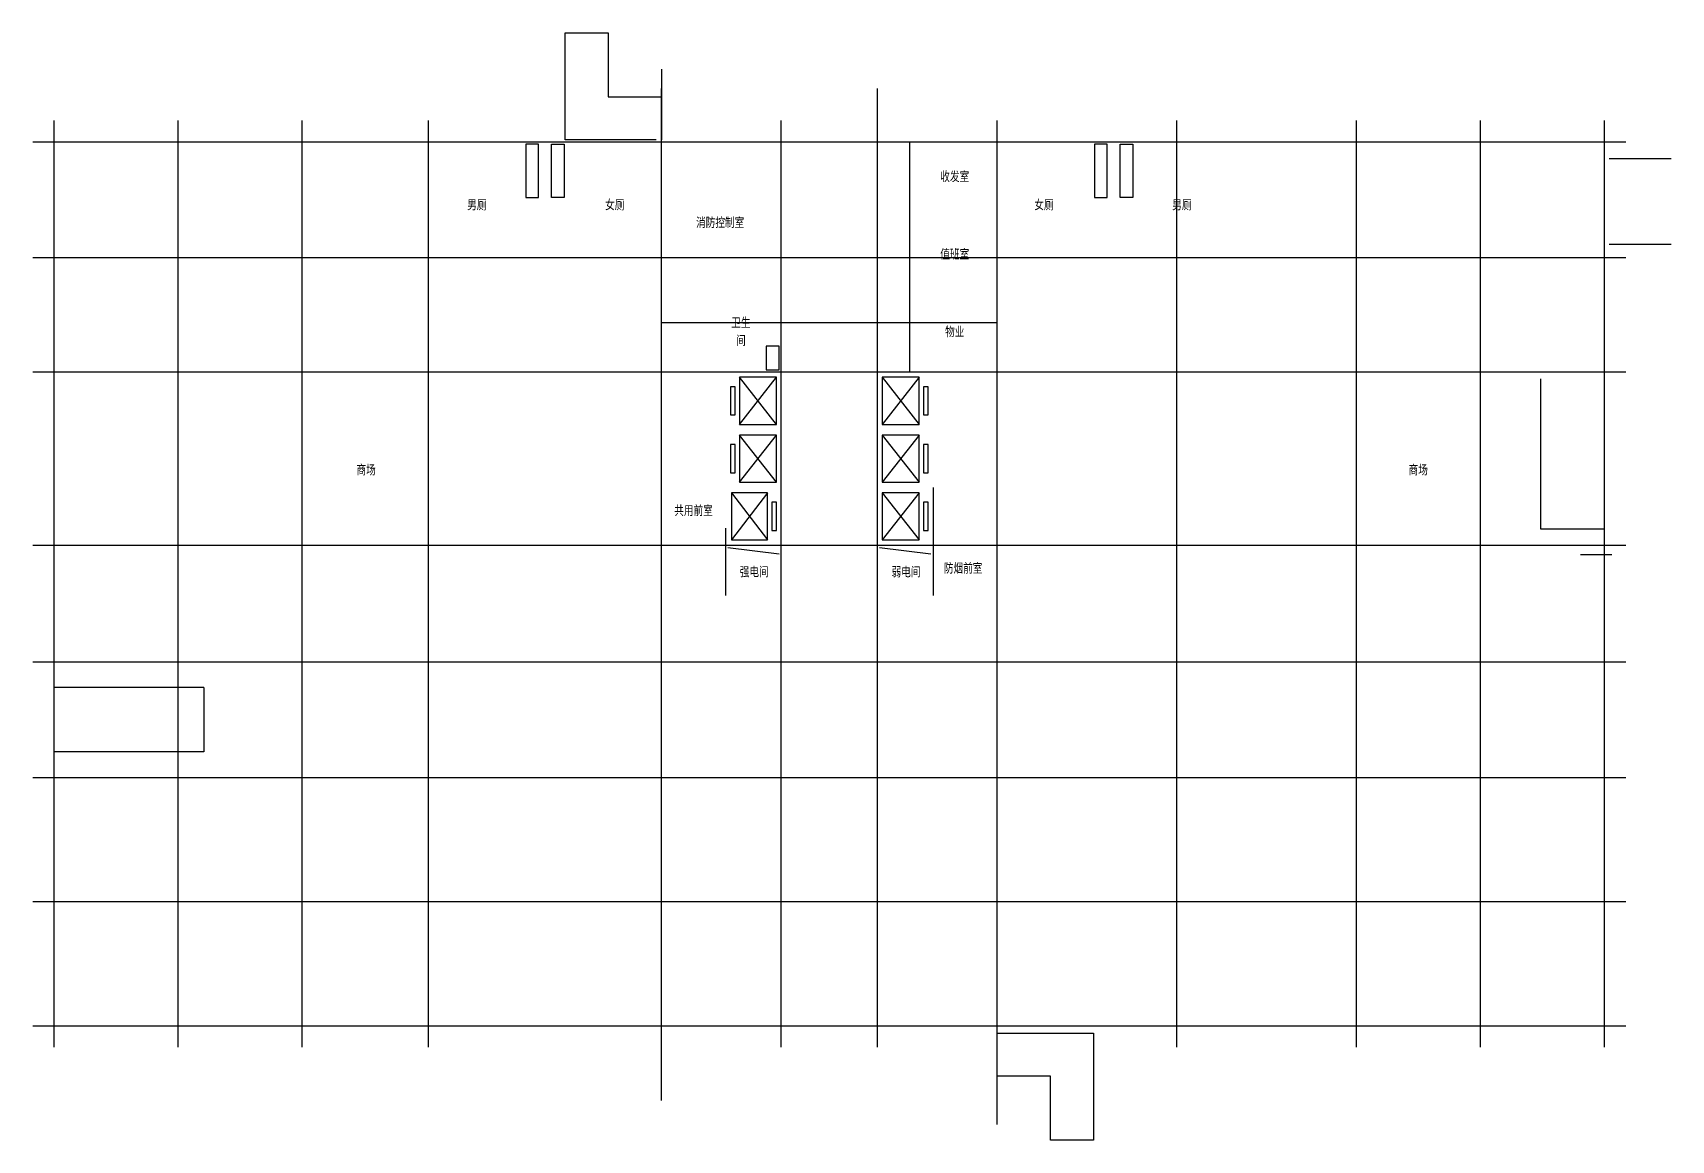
# Model space of a CAD drawing. Extents: x -12600 to 64020, y -16951 to 34800.
import ezdxf

# ---------------------------------------------------------------- set-up
doc = ezdxf.new("R2010")
doc.units = 0
doc.header["$LTSCALE"] = 1000
doc.header["$MEASUREMENT"] = 0
doc.layers.add('DOTE', color=1, linetype='Continuous', plot=False)
for name, color, linetype in [('EVTR', 2, 'Continuous'), ('hole', 50, 'Continuous'), ('LVTRY', 6, 'Continuous'), ('STAIR', 2, 'Continuous'), ('Text', 7, 'Continuous')]:
    doc.layers.add(name, color=color, linetype=linetype)
doc.styles.get("Standard").update_dxf_attribs({"font": 'gbenor.shx', "bigfont": 'gbcbig.shx'})

msp = doc.modelspace()

# ---------------------------------------------------------------- linework, layer by layer
at = {"layer": 'DOTE'}
for p, q in [((16800, -15100), (16800, 32200)), ((26900, -12600), (26900, 32200)), ((-11600, -12600), (-11600, 30700)), ((-5800, -12600), (-5800, 30700)), ((0, -12600), (0, 30700)), ((5900, -12600), (5900, 30700)), ((22400, -12600), (22400, 30700)), ((32500, -15100), (32500, 30700)), ((40900, -12600), (40900, 30700)), ((49300, -12600), (49300, 30700)), ((55100, -12600), (55100, 30700)), ((60900, -12600), (60900, 30700)), ((-12600, 29700), (61900, 29700)), ((28400, 29700), (28400, 18950)), ((-12600, 24300), (61900, 24300)), ((32500, 21250), (16800, 21250)), ((-12600, 18950), (61900, 18950)), ((57900, 18625), (57900, 11625)), ((29500, 13550), (29500, 8500)), ((19800, 11650), (19800, 8500)), ((57900, 11625), (60900, 11625)), ((-12600, 10850), (61900, 10850)), ((-12600, 5400), (61900, 5400)), ((-4600, 4200), (-11600, 4200)), ((-4600, 4200), (-4600, 1200)), ((-4600, 1200), (-11600, 1200)), ((-12600, 0), (61900, 0)), ((-12600, -5800), (61900, -5800)), ((-12600, -11600), (61900, -11600))]:
    msp.add_line(p, q, dxfattribs=at)
at = {"layer": 'EVTR'}
for p, q in [((22175, 18700), (20455, 18700)), ((20455, 18700), (20455, 16500)), ((20455, 16500), (22175, 18700)), ((22175, 16500), (20455, 18700)), ((22175, 16500), (22175, 18700)), ((28845, 18700), (27125, 18700)), ((27125, 18700), (27125, 16500)), ((28845, 18700), (27125, 16500)), ((27125, 18700), (28845, 16500)), ((28845, 16500), (28845, 18700)), ((20240, 18260), (20025, 18260)), ((20025, 18260), (20025, 16940)), ((20240, 16940), (20240, 18260)), ((29275, 18260), (29060, 18260)), ((29060, 18260), (29060, 16940)), ((29275, 16940), (29275, 18260)), ((20025, 16940), (20240, 16940)), ((29060, 16940), (29275, 16940)), ((20455, 16500), (22175, 16500)), ((27125, 16500), (28845, 16500)), ((20240, 15560), (20025, 15560)), ((20025, 15560), (20025, 14240)), ((20240, 14240), (20240, 15560)), ((22175, 16000), (20455, 16000)), ((20455, 16000), (20455, 13800)), ((20455, 13800), (22175, 16000)), ((22175, 13800), (20455, 16000)), ((22175, 13800), (22175, 16000)), ((28845, 16000), (27125, 16000)), ((27125, 16000), (27125, 13800)), ((28845, 16000), (27125, 13800)), ((27125, 16000), (28845, 13800)), ((28845, 13800), (28845, 16000)), ((29275, 15560), (29060, 15560)), ((29060, 15560), (29060, 14240)), ((29275, 14240), (29275, 15560)), ((20025, 14240), (20240, 14240)), ((20455, 13800), (22175, 13800)), ((27125, 13800), (28845, 13800)), ((29060, 14240), (29275, 14240)), ((21754, 13300), (20071, 13300)), ((20071, 13300), (20071, 11100)), ((21754, 13300), (20071, 11100)), ((20071, 13300), (21754, 11100)), ((21754, 11100), (21754, 13300)), ((28845, 13300), (27125, 13300)), ((27125, 13300), (27125, 11100)), ((28845, 13300), (27125, 11100)), ((27125, 13300), (28845, 11100)), ((28845, 11100), (28845, 13300)), ((22175, 12860), (21965, 12860)), ((21965, 12860), (21965, 11540)), ((22175, 11540), (22175, 12860)), ((29275, 12860), (29060, 12860)), ((29060, 12860), (29060, 11540)), ((29275, 11540), (29275, 12860)), ((21965, 11540), (22175, 11540)), ((29060, 11540), (29275, 11540)), ((20071, 11100), (21754, 11100)), ((27125, 11100), (28845, 11100))]:
    msp.add_line(p, q, dxfattribs=at)
at = {"layer": 'hole'}
for p, q in [((19900, 10750), (22300, 10450)), ((27000, 10750), (29400, 10450))]:
    msp.add_line(p, q, dxfattribs=at)
at = {"layer": 'LVTRY'}
for points in [[(10450, 29600), (10450, 27100), (11050, 27100), (11050, 29600)], [(12250, 29600), (12250, 27100), (11650, 27100), (11650, 29600)], [(37050, 29600), (37050, 27100), (37650, 27100), (37650, 29600)], [(38850, 29600), (38850, 27100), (38250, 27100), (38250, 29600)], [(22300, 19050), (22300, 20150), (21700, 20150), (21700, 19050)]]:
    msp.add_lwpolyline(points, close=True, dxfattribs=at)
at = {"layer": 'STAIR'}
for p, q in [((16800, 33100), (16800, 29800)), ((61120, 28918), (64020, 28918)), ((61120, 24918), (64020, 24918)), ((61240, 10400), (59781, 10400)), ((32500, -16220), (32500, -11940))]:
    msp.add_line(p, q, dxfattribs=at)
msp.add_lwpolyline([(16550, 29800), (12300, 29800), (12300, 34800), (14300, 34800), (14300, 31800), (16800, 31800)], dxfattribs=at)
msp.add_lwpolyline([(35000, -16951), (35000, -13951), (32500, -13951), (32500, -11951), (37000, -11951), (37000, -16951)], close=True, dxfattribs=at)

# ---------------------------------------------------------------- texts
at = {"layer": 'Text', "char_height": 500, "attachment_point": 5}
for s, width, insert in [('收发室', 3900, (30514, 28072)), ('男厕', 4350, (8165, 26751)), ('女厕', 4350, (14615, 26751)), ('女厕', 4350, (34685, 26751)), ('男厕', 4350, (41135, 26751)), ('消防控制室', 2503.19, (19544, 25923)), ('值班室', 3750, (30514, 24447)), ('卫生间', 1184.28, (20516, 20827)), ('物业', 3900, (30514, 20822)), ('商场', 5304.46, (2990, 14363)), ('商场', 5304.46, (52190, 14363)), ('共用前室', 3000, (18300, 12463)), ('防烟前室', 2800, (30907, 9769)), ('强电间', 2400, (21135, 9600)), ('弱电间', 2400, (28235, 9600))]:
    msp.add_mtext_dynamic_manual_height_columns(s, width=width, gutter_width=1750, heights=[0], dxfattribs=dict(at, insert=insert))

doc.saveas('drawing.dxf')
